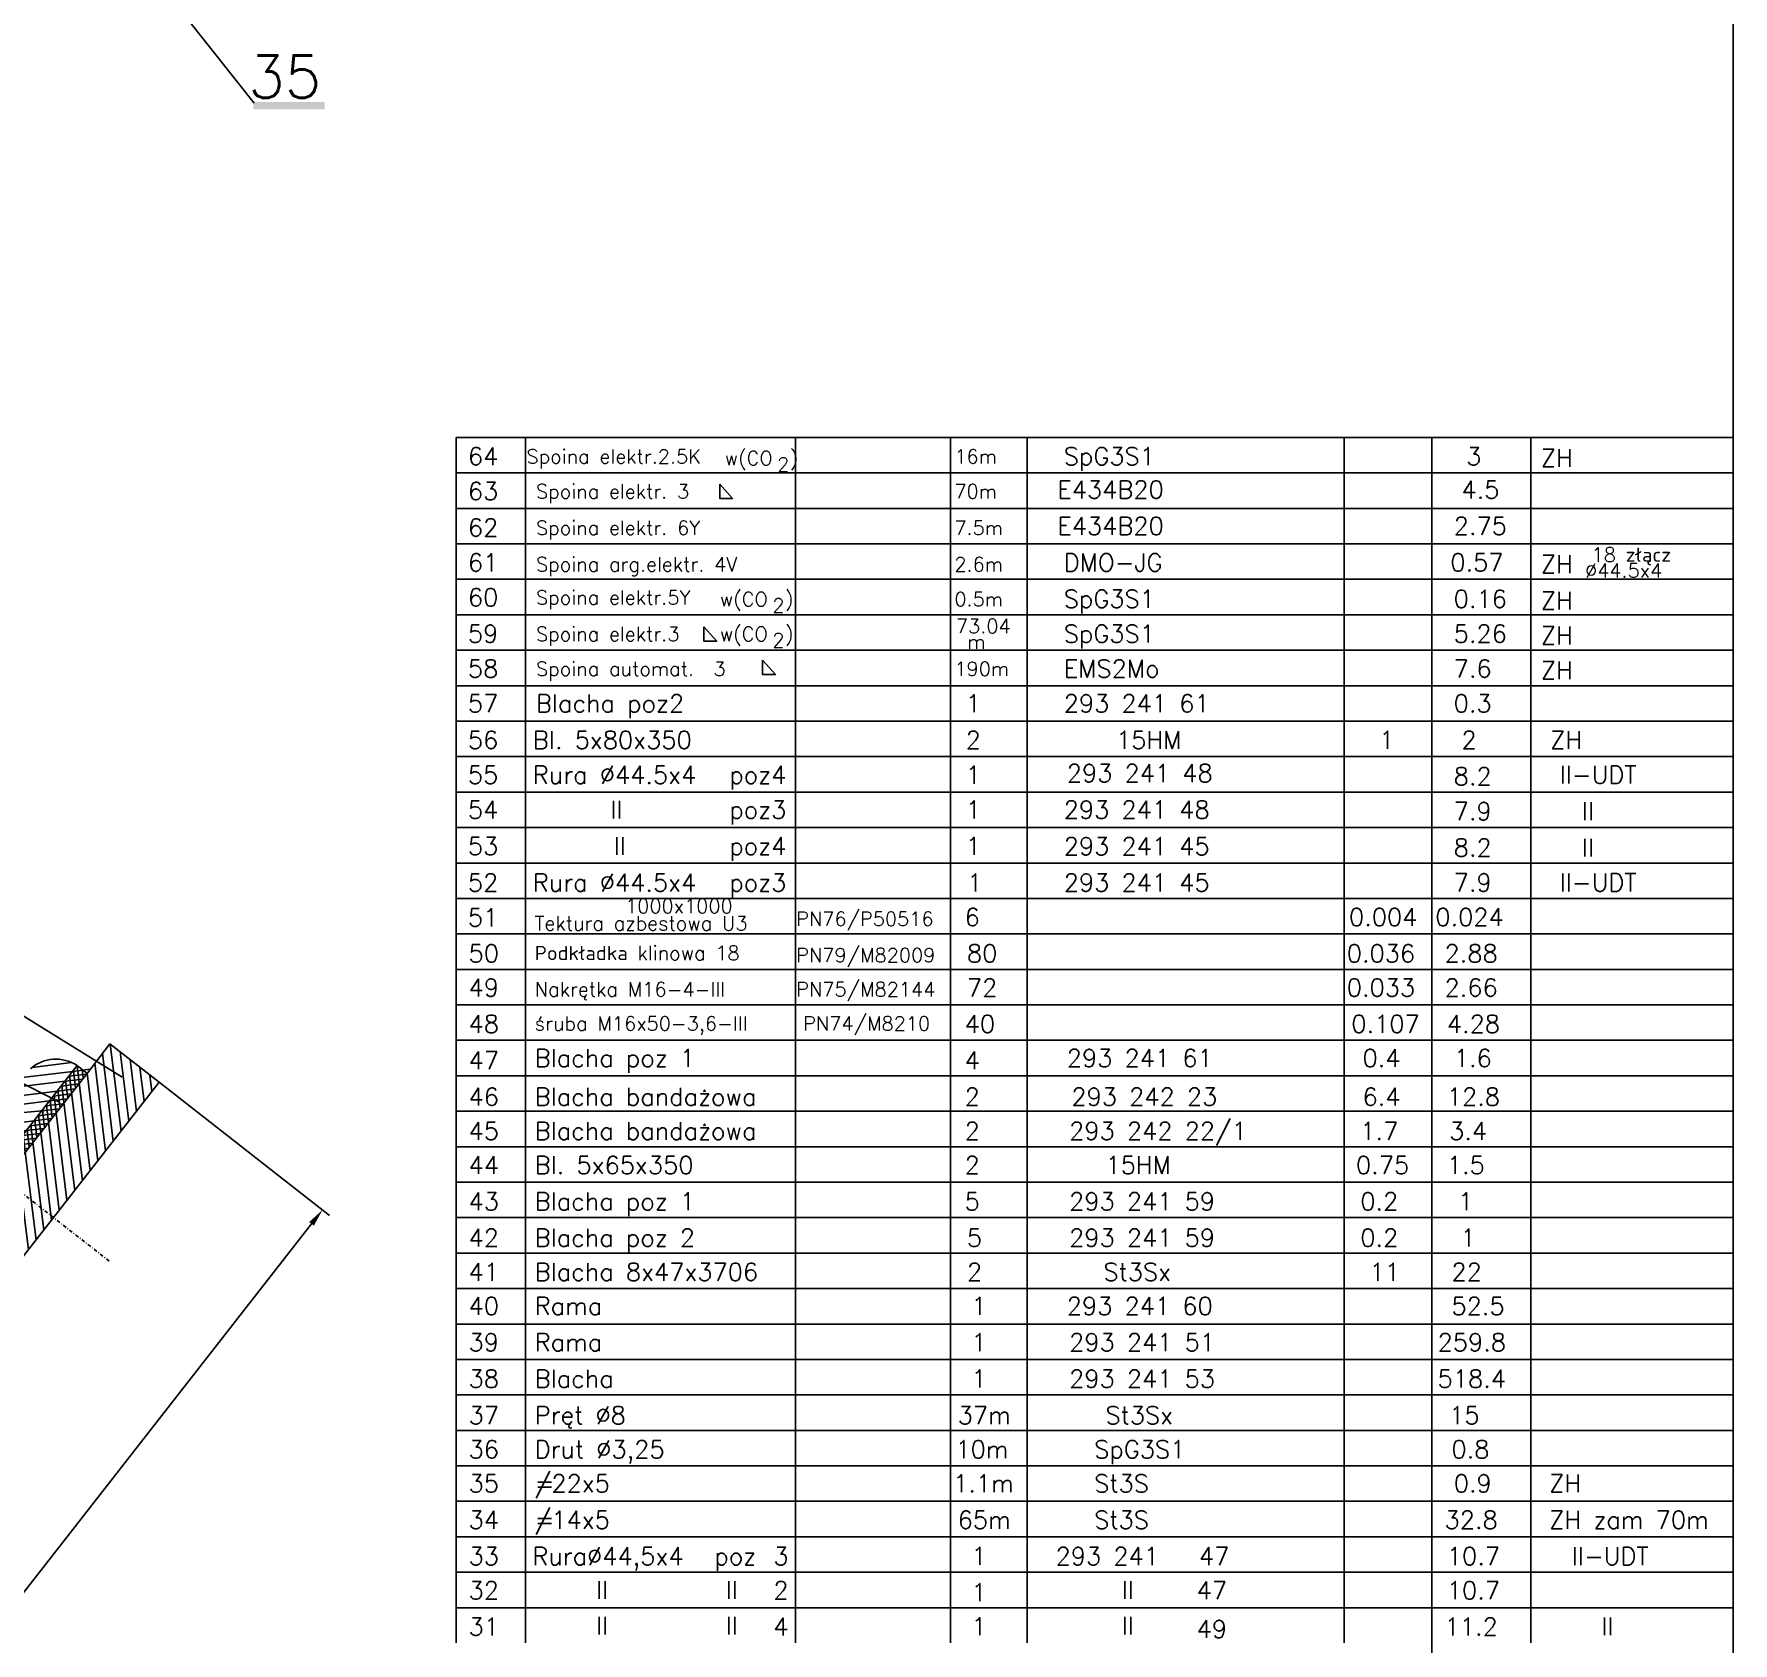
# Model space of a CAD drawing. Extents: x 5 to 1183, y 5 to 835.
# Drawn here: x 943.5 to 1183, y 230 to 456.9 of the extents above; entities that cross this region are included whole.
import ezdxf

# ---------------------------------------------------------------- set-up
doc = ezdxf.new("R2010")
doc.units = 0
doc.header["$MEASUREMENT"] = 0
doc.linetypes.add('DASHDOT', pattern=[1, 0.5, -0.25, 0, -0.25])
doc.layers.get('0').update_dxf_attribs({"linetype": 'CONTINUOUS'})
doc.layers.add('CIENKA', color=3, linetype='CONTINUOUS')
doc.layers.add('OSIE', color=1, linetype='DASHDOT')
doc.styles.add('ROMANS', font='romans')

# ---------------------------------------------------------------- blocks, each defined once
blk = doc.blocks.new('*X30')
at = {"color": 0}
for p, q in [((745.64, 101.29), (747.39, 103.04)), ((748.13, 101.29), (745.92, 103.49)), ((746.52, 101.29), (748.28, 103.04)), ((749.01, 101.29), (747.25, 103.04)), ((747.4, 101.29), (749.16, 103.04)), ((749.89, 101.29), (748.14, 103.04)), ((748.29, 101.29), (750.05, 103.04)), ((750.78, 101.29), (749.02, 103.04)), ((749.17, 101.29), (750.93, 103.04)), ((751.66, 101.29), (749.9, 103.04)), ((750.06, 101.29), (751.81, 103.04)), ((752.55, 101.29), (750.79, 103.04)), ((750.94, 101.29), (752.7, 103.04)), ((753.43, 101.29), (751.67, 103.04)), ((751.82, 101.29), (753.58, 103.04)), ((754.31, 101.29), (752.56, 103.04)), ((752.71, 101.29), (754.47, 103.04)), ((755.2, 101.29), (753.44, 103.04)), ((753.59, 101.29), (755.35, 103.04)), ((756.08, 101.29), (754.32, 103.04)), ((754.48, 101.29), (756.23, 103.04)), ((756.95, 101.31), (755.21, 103.04)), ((756.95, 102.19), (756.09, 103.04)), ((767.57, 101.29), (765.59, 103.26)), ((765.59, 102.68), (765.96, 103.04)), ((765.59, 101.8), (766.84, 103.04)), ((765.97, 101.29), (767.72, 103.04)), ((768.46, 101.29), (766.7, 103.04)), ((766.85, 101.29), (768.61, 103.04)), ((769.34, 101.29), (767.58, 103.04)), ((767.73, 101.29), (769.49, 103.04)), ((770.22, 101.29), (768.47, 103.04)), ((768.62, 101.29), (770.38, 103.04)), ((771.11, 101.29), (769.35, 103.04)), ((769.5, 101.29), (771.26, 103.04)), ((771.99, 101.29), (770.23, 103.04)), ((770.39, 101.29), (772.14, 103.04)), ((772.88, 101.29), (771.12, 103.04)), ((771.27, 101.29), (773.03, 103.04)), ((773.76, 101.29), (772, 103.04)), ((772.15, 101.29), (773.91, 103.04)), ((774.64, 101.29), (772.88, 103.04)), ((773.04, 101.29), (774.8, 103.04)), ((775.53, 101.29), (773.77, 103.04)), ((773.92, 101.29), (775.68, 103.04)), ((776.41, 101.29), (774.65, 103.04)), ((774.8, 101.29), (776.56, 103.04)), ((777.29, 101.29), (775.54, 103.04)), ((775.69, 101.29), (777.45, 103.04)), ((778.18, 101.29), (776.42, 103.04)), ((776.57, 101.29), (778.33, 103.04)), ((779.06, 101.29), (777.3, 103.04)), ((777.46, 101.29), (779.21, 103.04)), ((779.95, 101.29), (778.19, 103.04)), ((778.34, 101.29), (780.08, 103.03)), ((780.83, 101.29), (779.07, 103.04)), ((780.08, 102.92), (779.96, 103.04)), ((747.24, 101.29), (745.92, 102.61)), ((746.36, 101.29), (745.92, 101.72)), ((755.36, 101.29), (756.95, 102.87)), ((756.24, 101.29), (756.95, 101.99)), ((766.69, 101.29), (765.59, 102.38)), ((765.8, 101.29), (765.59, 101.5)), ((779.22, 101.29), (780.08, 102.14))]:
    blk.add_line(p, q, dxfattribs=at)
blk = doc.blocks.new('*X36')
at = {"color": 0}
for p, q in [((773.77, 103.04), (768.21, 108.6)), ((775.54, 103.04), (770.15, 108.43)), ((777.3, 103.04), (772.08, 108.27)), ((779.07, 103.04), (774.01, 108.11)), ((779.94, 103.94), (775.99, 107.9)), ((770.23, 103.04), (765.59, 107.68)), ((768.47, 103.04), (765.59, 105.92)), ((766.7, 103.04), (765.59, 104.15))]:
    blk.add_line(p, q, dxfattribs=at)
blk = doc.blocks.new('*X37')
at = {"color": 0}
for p, q in [((717.22, 93.2), (725.31, 101.29)), ((717.22, 94.97), (723.54, 101.29)), ((717.22, 96.73), (721.77, 101.29)), ((717.22, 98.5), (720, 101.29)), ((717.22, 100.27), (718.24, 101.29)), ((718.28, 92.49), (727.07, 101.29)), ((720.05, 92.49), (728.84, 101.29)), ((721.82, 92.49), (730.61, 101.29)), ((723.58, 92.49), (732.38, 101.29)), ((725.35, 92.49), (734.15, 101.29)), ((727.12, 92.49), (735.91, 101.29)), ((728.89, 92.49), (737.68, 101.29)), ((730.66, 92.49), (739.45, 101.29)), ((732.42, 92.49), (741.22, 101.29)), ((734.19, 92.49), (742.98, 101.29)), ((735.96, 92.49), (744.75, 101.29)), ((737.73, 92.49), (746.52, 101.29)), ((739.49, 92.49), (748.29, 101.29)), ((741.26, 92.49), (750.06, 101.29)), ((743.03, 92.49), (751.82, 101.29)), ((744.8, 92.49), (753.59, 101.29)), ((746.57, 92.49), (755.36, 101.29)), ((757.17, 92.49), (765.97, 101.29)), ((758.94, 92.49), (767.73, 101.29)), ((760.71, 92.49), (769.5, 101.29)), ((762.48, 92.49), (771.27, 101.29)), ((764.24, 92.49), (773.04, 101.29)), ((766.01, 92.49), (774.8, 101.29)), ((767.78, 92.49), (776.57, 101.29)), ((769.55, 92.49), (778.34, 101.29)), ((771.31, 92.49), (780.11, 101.29)), ((773.08, 92.49), (781.88, 101.29)), ((774.85, 92.49), (783.64, 101.29)), ((776.62, 92.49), (785.35, 101.23)), ((751.87, 92.49), (758.35, 98.97)), ((753.64, 92.49), (760.12, 98.97)), ((755.4, 92.49), (761.89, 98.97)), ((778.38, 92.49), (785.35, 99.46)), ((780.15, 92.49), (785.35, 97.69)), ((781.92, 92.49), (785.35, 95.92)), ((783.69, 92.49), (785.35, 94.16))]:
    blk.add_line(p, q, dxfattribs=at)

msp = doc.modelspace()

# ---------------------------------------------------------------- linework, layer by layer
for p, q in [((954.17, 314.46), (951.4, 310.91)), ((961.1, 309.04), (954.17, 314.46)), ((919.45, 255.74), (961.1, 309.04)), ((949.54, 311.39), (940.62, 299.97)), ((951.4, 310.91), (942.01, 298.89)), ((950.93, 310.3), (949.54, 311.39))]:
    msp.add_line(p, q)
msp.add_lwpolyline([(5, 5), (1183, 5), (1183, 835), (5, 835)], close=True)
msp.add_arc((946.53, 306.93), 5.38, 55.9618, 131.8093)
at = {"layer": 'CIENKA'}
for p, q in [((916.11, 520.54), (974.52, 447.11)), ((1003, 399.96), (1183, 399.96)), ((1003, 395), (1003, 399.96)), ((1012.76, 399.96), (1012.76, 395)), ((1050.81, 399.96), (1050.81, 395)), ((1072.68, 399.96), (1072.68, 395)), ((1083.46, 399.96), (1083.46, 395)), ((1128.16, 399.96), (1128.16, 395)), ((1140.53, 77.42), (1140.53, 399.96)), ((1154.48, 399.96), (1154.48, 395)), ((1003, 394.96), (1183, 394.96)), ((1003, 390), (1003, 394.96)), ((1012.76, 394.96), (1012.76, 390)), ((1050.81, 394.96), (1050.81, 390)), ((1072.68, 394.96), (1072.68, 390)), ((1083.46, 394.96), (1083.46, 390)), ((1128.16, 394.96), (1128.16, 390)), ((1154.48, 394.96), (1154.48, 390)), ((1003, 389.96), (1183, 389.96)), ((1003, 385), (1003, 389.96)), ((1012.76, 389.96), (1012.76, 385)), ((1050.81, 389.96), (1050.81, 385)), ((1072.68, 389.96), (1072.68, 385)), ((1083.46, 389.96), (1083.46, 385)), ((1128.16, 389.96), (1128.16, 385)), ((1154.48, 389.96), (1154.48, 385)), ((1003, 384.96), (1183, 384.96)), ((1003, 380), (1003, 384.96)), ((1012.76, 384.96), (1012.76, 380)), ((1050.81, 384.96), (1050.81, 380)), ((1072.68, 384.96), (1072.68, 380)), ((1083.46, 384.96), (1083.46, 380)), ((1128.16, 384.96), (1128.16, 380)), ((1154.48, 384.96), (1154.48, 380)), ((1003, 379.96), (1183, 379.96)), ((1003, 375), (1003, 379.96)), ((1012.76, 379.96), (1012.76, 375)), ((1050.81, 379.96), (1050.81, 375)), ((1072.68, 379.96), (1072.68, 375)), ((1083.46, 379.96), (1083.46, 375)), ((1128.16, 379.96), (1128.16, 375)), ((1154.48, 379.96), (1154.48, 375)), ((1003, 374.96), (1183, 374.96)), ((1003, 370), (1003, 374.96)), ((1012.76, 374.96), (1012.76, 370)), ((1050.81, 374.96), (1050.81, 370)), ((1072.68, 374.96), (1072.68, 370)), ((1083.46, 374.96), (1083.46, 370)), ((1128.16, 374.96), (1128.16, 370)), ((1154.48, 374.96), (1154.48, 370)), ((1003, 369.96), (1183, 369.96)), ((1003, 365), (1003, 369.96)), ((1012.76, 369.96), (1012.76, 365)), ((1050.81, 369.96), (1050.81, 365)), ((1072.68, 369.96), (1072.68, 365)), ((1083.46, 369.96), (1083.46, 365)), ((1128.16, 369.96), (1128.16, 365)), ((1154.48, 369.96), (1154.48, 365)), ((1003, 364.96), (1183, 364.96)), ((1003, 360), (1003, 364.96)), ((1012.76, 364.96), (1012.76, 360)), ((1050.81, 364.96), (1050.81, 360)), ((1072.68, 364.96), (1072.68, 360)), ((1083.46, 364.96), (1083.46, 360)), ((1128.16, 364.96), (1128.16, 360)), ((1154.48, 364.96), (1154.48, 360)), ((1003, 359.96), (1183, 359.96)), ((1003, 355), (1003, 359.96)), ((1012.76, 359.96), (1012.76, 355)), ((1050.81, 359.96), (1050.81, 355)), ((1072.68, 359.96), (1072.68, 355)), ((1083.46, 359.96), (1083.46, 355)), ((1128.16, 359.96), (1128.16, 355)), ((1154.48, 359.96), (1154.48, 355)), ((1003, 354.96), (1183, 354.96)), ((1003, 350), (1003, 354.96)), ((1012.76, 354.96), (1012.76, 350)), ((1050.81, 354.96), (1050.81, 350)), ((1072.68, 354.96), (1072.68, 350)), ((1083.46, 354.96), (1083.46, 350)), ((1128.16, 354.96), (1128.16, 350)), ((1154.48, 354.96), (1154.48, 350)), ((1003, 349.96), (1183, 349.96)), ((1003, 345), (1003, 349.96)), ((1012.76, 349.96), (1012.76, 345)), ((1050.81, 349.96), (1050.81, 345)), ((1072.68, 349.96), (1072.68, 345)), ((1083.46, 349.96), (1083.46, 345)), ((1128.16, 349.96), (1128.16, 345)), ((1154.48, 349.96), (1154.48, 345)), ((1003, 344.96), (1183, 344.96)), ((1003, 340), (1003, 344.96)), ((1012.76, 344.96), (1012.76, 340)), ((1050.81, 344.96), (1050.81, 340)), ((1072.68, 344.96), (1072.68, 340)), ((1083.46, 344.96), (1083.46, 340)), ((1128.16, 344.96), (1128.16, 340)), ((1154.48, 344.96), (1154.48, 340)), ((1003, 339.96), (1183, 339.96)), ((1003, 335), (1003, 339.96)), ((1012.76, 339.96), (1012.76, 335)), ((1050.81, 339.96), (1050.81, 335)), ((1072.68, 339.96), (1072.68, 335)), ((1083.46, 339.96), (1083.46, 335)), ((1128.16, 339.96), (1128.16, 335)), ((1154.48, 339.96), (1154.48, 335)), ((1003, 334.96), (1183, 334.96)), ((1003, 330), (1003, 334.96)), ((1012.76, 334.96), (1012.76, 330)), ((1050.81, 334.96), (1050.81, 330)), ((1072.68, 334.96), (1072.68, 330)), ((1083.46, 334.96), (1083.46, 330)), ((1128.16, 334.96), (1128.16, 330)), ((1154.48, 334.96), (1154.48, 330)), ((1003, 329.96), (1183, 329.96)), ((1003, 325), (1003, 329.96)), ((1012.76, 329.96), (1012.76, 325)), ((1050.81, 329.96), (1050.81, 325)), ((1072.68, 329.96), (1072.68, 325)), ((1083.46, 329.96), (1083.46, 325)), ((1128.16, 329.96), (1128.16, 325)), ((1154.48, 329.96), (1154.48, 325)), ((928.7, 326.58), (955.87, 309.77)), ((1003, 324.96), (1183, 324.96)), ((1003, 320), (1003, 324.96)), ((1012.76, 324.96), (1012.76, 320)), ((1050.81, 324.96), (1050.81, 320)), ((1072.68, 324.96), (1072.68, 320)), ((1083.46, 324.96), (1083.46, 320)), ((1128.16, 324.96), (1128.16, 320)), ((1154.48, 324.96), (1154.48, 320)), ((1003, 319.96), (1183, 319.96)), ((1003, 315), (1003, 319.96)), ((1012.76, 319.96), (1012.76, 315)), ((1050.81, 319.96), (1050.81, 315)), ((1072.68, 319.96), (1072.68, 315)), ((1083.46, 319.96), (1083.46, 315)), ((1128.16, 319.96), (1128.16, 315)), ((1154.48, 319.96), (1154.48, 315)), ((928.7, 315.58), (947.03, 306.22)), ((1003, 314.96), (1183, 314.96)), ((1003, 310), (1003, 314.96)), ((1012.76, 314.96), (1012.76, 310)), ((1050.81, 314.96), (1050.81, 310)), ((1072.68, 314.96), (1072.68, 310)), ((1083.46, 314.96), (1083.46, 310)), ((1128.16, 314.96), (1128.16, 310)), ((1154.48, 314.96), (1154.48, 310)), ((961.1, 309.04), (985.12, 290.28)), ((1003, 309.96), (1183, 309.96)), ((1003, 305), (1003, 309.96)), ((1012.76, 309.96), (1012.76, 305)), ((1050.81, 309.96), (1050.81, 305)), ((1072.68, 309.96), (1072.68, 305)), ((1083.46, 309.96), (1083.46, 305)), ((1128.16, 309.96), (1128.16, 305)), ((1154.48, 309.96), (1154.48, 305)), ((936.82, 304.32), (944.6, 305.01)), ((1003, 304.96), (1183, 304.96)), ((1003, 300), (1003, 304.96)), ((1012.76, 304.96), (1012.76, 300)), ((1050.81, 304.96), (1050.81, 300)), ((1072.68, 304.96), (1072.68, 300)), ((1083.46, 304.96), (1083.46, 300)), ((1128.16, 304.96), (1128.16, 300)), ((1154.48, 304.96), (1154.48, 300)), ((1003, 299.96), (1183, 299.96)), ((1003, 295), (1003, 299.96)), ((1012.76, 299.96), (1012.76, 295)), ((1050.81, 299.96), (1050.81, 295)), ((1072.68, 299.96), (1072.68, 295)), ((1083.46, 299.96), (1083.46, 295)), ((1128.16, 299.96), (1128.16, 295)), ((1154.48, 299.96), (1154.48, 295)), ((1003, 294.96), (1183, 294.96)), ((1003, 290), (1003, 294.96)), ((1012.76, 294.96), (1012.76, 290)), ((1050.81, 294.96), (1050.81, 290)), ((1072.68, 294.96), (1072.68, 290)), ((1083.46, 294.96), (1083.46, 290)), ((1128.16, 294.96), (1128.16, 290)), ((1154.48, 294.96), (1154.48, 290)), ((1003, 289.96), (1183, 289.96)), ((1003, 285), (1003, 289.96)), ((1012.76, 289.96), (1012.76, 285)), ((1050.81, 289.96), (1050.81, 285)), ((1072.68, 289.96), (1072.68, 285)), ((1083.46, 289.96), (1083.46, 285)), ((1128.16, 289.96), (1128.16, 285)), ((1154.48, 289.96), (1154.48, 285)), ((774.25, 22.41), (982.59, 289.08)), ((1003, 284.96), (1183, 284.96)), ((1003, 280), (1003, 284.96)), ((1012.76, 284.96), (1012.76, 280)), ((1050.81, 284.96), (1050.81, 280)), ((1072.68, 284.96), (1072.68, 280)), ((1083.46, 284.96), (1083.46, 280)), ((1128.16, 284.96), (1128.16, 280)), ((1154.48, 284.96), (1154.48, 280)), ((1003, 279.96), (1183, 279.96)), ((1003, 275), (1003, 279.96)), ((1012.76, 279.96), (1012.76, 275)), ((1050.81, 279.96), (1050.81, 275)), ((1072.68, 279.96), (1072.68, 275)), ((1083.46, 279.96), (1083.46, 275)), ((1128.16, 279.96), (1128.16, 275)), ((1154.48, 279.96), (1154.48, 275)), ((1003, 274.96), (1183, 274.96)), ((1003, 270), (1003, 274.96)), ((1012.76, 274.96), (1012.76, 270)), ((1050.81, 274.96), (1050.81, 270)), ((1072.68, 274.96), (1072.68, 270)), ((1083.46, 274.96), (1083.46, 270)), ((1128.16, 274.96), (1128.16, 270)), ((1154.48, 274.96), (1154.48, 270)), ((1003, 269.96), (1183, 269.96)), ((1003, 265), (1003, 269.96)), ((1012.76, 269.96), (1012.76, 265)), ((1050.81, 269.96), (1050.81, 265)), ((1072.68, 269.96), (1072.68, 265)), ((1083.46, 269.96), (1083.46, 265)), ((1128.16, 269.96), (1128.16, 265)), ((1154.48, 269.96), (1154.48, 265)), ((1003, 264.96), (1183, 264.96)), ((1003, 260), (1003, 264.96)), ((1012.76, 264.96), (1012.76, 260)), ((1050.81, 264.96), (1050.81, 260)), ((1072.68, 264.96), (1072.68, 260)), ((1083.46, 264.96), (1083.46, 260)), ((1128.16, 264.96), (1128.16, 260)), ((1154.48, 264.96), (1154.48, 260)), ((1003, 259.96), (1183, 259.96)), ((1003, 255), (1003, 259.96)), ((1012.76, 259.96), (1012.76, 255)), ((1050.81, 259.96), (1050.81, 255)), ((1072.68, 259.96), (1072.68, 255)), ((1083.46, 259.96), (1083.46, 255)), ((1128.16, 259.96), (1128.16, 255)), ((1154.48, 259.96), (1154.48, 255)), ((1003, 254.96), (1183, 254.96)), ((1003, 250), (1003, 254.96)), ((1012.76, 254.96), (1012.76, 250)), ((1050.81, 254.96), (1050.81, 250)), ((1072.68, 254.96), (1072.68, 250)), ((1083.46, 254.96), (1083.46, 250)), ((1128.16, 254.96), (1128.16, 250)), ((1154.48, 254.96), (1154.48, 250)), ((1003, 249.96), (1183, 249.96)), ((1003, 245), (1003, 249.96)), ((1012.76, 249.96), (1012.76, 245)), ((1050.81, 249.96), (1050.81, 245)), ((1072.68, 249.96), (1072.68, 245)), ((1083.46, 249.96), (1083.46, 245)), ((1128.16, 249.96), (1128.16, 245)), ((1154.48, 249.96), (1154.48, 245)), ((1003, 244.96), (1183, 244.96)), ((1003, 240), (1003, 244.96)), ((1012.76, 244.96), (1012.76, 240)), ((1050.81, 244.96), (1050.81, 240)), ((1072.68, 244.96), (1072.68, 240)), ((1083.46, 244.96), (1083.46, 240)), ((1128.16, 244.96), (1128.16, 240)), ((1154.48, 244.96), (1154.48, 240)), ((1003, 239.96), (1183, 239.96)), ((1003, 235), (1003, 239.96)), ((1012.76, 239.96), (1012.76, 235)), ((1050.81, 239.96), (1050.81, 235)), ((1072.68, 239.96), (1072.68, 235)), ((1083.46, 239.96), (1083.46, 235)), ((1128.16, 239.96), (1128.16, 235)), ((1154.48, 239.96), (1154.48, 235)), ((1003, 234.96), (1183, 234.96)), ((1003, 230), (1003, 234.96)), ((1012.76, 234.96), (1012.76, 230)), ((1050.81, 234.96), (1050.81, 230)), ((1072.68, 234.96), (1072.68, 230)), ((1083.46, 234.96), (1083.46, 230)), ((1128.16, 234.96), (1128.16, 230)), ((1154.48, 234.96), (1154.48, 230))]:
    msp.add_line(p, q, dxfattribs=at)
for points in [[(1040.15, 393.37), (1041.96, 391.36), (1040.15, 391.36)], [(1037.91, 373.24), (1039.72, 371.22), (1037.91, 371.22)], [(1046.18, 368.56), (1047.99, 366.54), (1046.18, 366.54)]]:
    msp.add_lwpolyline(points, close=True, dxfattribs=at)
msp.add_solid([(982.26, 289.34), (982.92, 288.83), (984.13, 291.05)], dxfattribs=at)
msp.add_trace([(974.38, 447.25), (974.38, 446.25), (984.45, 447.25), (984.45, 446.25)], dxfattribs=at)
at = {"layer": 'OSIE'}
msp.add_line((954.05, 283.84), (847.36, 367.2), dxfattribs=at)

# ---------------------------------------------------------------- block references
at = {"layer": 'CIENKA', "rotation": 51.99999999999999}
for name in ['*X37', '*X36', '*X30']:
    msp.add_blockref(name, (550.47, -366.77), dxfattribs=at)

# ---------------------------------------------------------------- texts
at = {"layer": 'CIENKA', "style": 'ROMANS'}
for s, height, p in [('35', 6, (973.66, 447.83)), ('64', 2.5, (1004.63, 396.07)), ('Spoina elektr.2.5K', 2, (1012.89, 396.27)), ('w(CO', 2, (1040.84, 396.04)), (')', 2, (1050.01, 396.04)), ('16m', 2, (1073.22, 396.27)), ('SpG3S1', 2.5, (1088.64, 396.07)), ('3', 2.5, (1145.39, 396.06)), ('ZH', 2.5, (1155.91, 395.82)), ('2', 2, (1048.24, 395.15)), ('63', 2.5, (1004.63, 391.15)), ('Spoina elektr. 3', 2, (1014.23, 391.36)), ('70m', 2, (1073.22, 391.36)), ('E434B20', 2.5, (1087.74, 391.36)), ('4.5', 2.5, (1144.71, 391.37)), ('62', 2.5, (1004.63, 386)), ('Spoina elektr. 6Y', 2, (1014.23, 386.23)), ('7.5m', 2, (1073.22, 386.23)), ('E434B20', 2.5, (1087.74, 386.23)), ('2.75', 2.5, (1143.62, 386.24)), ('61', 2.5, (1004.63, 381.08)), ('DMO-JG', 2.5, (1088.64, 381.08)), ('0.57', 2.5, (1143.15, 381.1)), ('ZH', 2.5, (1155.91, 380.85)), ('18 złącz', 2, (1163.06, 382.43)), ('Spoina arg.elektr. 4V', 2, (1014.23, 381.08)), ('2.6m', 2, (1073.22, 381.08)), ('%%c44.5x4', 2, (1162.14, 380.2)), ('60', 2.5, (1004.63, 376.17)), ('Spoina elektr.5Y ', 2, (1014.23, 376.4)), ('w(CO', 2, (1040.15, 376.17)), (')', 2, (1049.32, 376.17)), ('2', 2, (1047.55, 375.28)), ('0.5m', 2, (1073.22, 376.17)), ('SpG3S1', 2.5, (1088.64, 375.96)), ('0.16', 2.5, (1143.62, 375.95)), ('ZH', 2.5, (1155.91, 375.71)), ('73.04', 2, (1073.44, 372.37)), ('59', 2.5, (1004.63, 371.04)), ('Spoina elektr.3 ', 2, (1014.23, 371.25)), ('w(CO', 2, (1040.15, 371.25)), ('2', 2, (1047.55, 370.36)), (')', 2, (1049.32, 371.25)), ('m', 2, (1075.03, 370.15)), ('SpG3S1', 2.5, (1088.64, 371.04)), ('5.26', 2.5, (1143.62, 371.05)), ('ZH', 2.5, (1155.91, 370.79)), ('58', 2.5, (1004.63, 366.12)), ('Spoina automat.  3', 2, (1014.23, 366.33)), ('190m', 2, (1073.22, 366.33)), ('EMS2Mo', 2.5, (1088.64, 366.12)), ('7.6', 2.5, (1143.62, 366.13)), ('ZH', 2.5, (1155.91, 365.89)), ('57', 2.5, (1004.63, 361.21)), ('Blacha poz2', 2.5, (1014.23, 361.21)), ('1', 2.5, (1074.81, 361.21)), ('293 241 61', 2.5, (1088.64, 361.21)), ('0.3', 2.5, (1143.62, 361.21)), ('56', 2.5, (1004.63, 356.06)), ('Bl. 5x80x350', 2.5, (1013.8, 356.06)), ('2', 2.5, (1074.81, 356.06)), ('15HM', 2.5, (1096.01, 356.06)), ('1', 2.5, (1133.11, 356.07)), ('2', 2.5, (1144.71, 356.07)), ('ZH', 2.5, (1157.24, 356.07)), ('55', 2.5, (1004.63, 351.14)), ('Rura %%c44.5x4', 2.5, (1013.8, 351.14)), ('poz4', 2.5, (1041.49, 351.14)), ('1', 2.5, (1074.81, 351.14)), ('293 241 48', 2.5, (1089.07, 351.38)), ('8.2', 2.5, (1143.62, 350.94)), ('II-UDT', 2.5, (1158.57, 351.15)), ('54', 2.5, (1004.63, 346.23)), ('II', 2.5, (1024.74, 346.23)), ('poz3', 2.5, (1041.49, 346.23)), ('1', 2.5, (1074.81, 346.23)), ('293 241 48', 2.5, (1088.64, 346.23)), ('7.9', 2.5, (1143.62, 346.02)), ('II', 2.5, (1161.7, 346.02)), ('53', 2.5, (1004.63, 341.1)), ('II', 2.5, (1025.21, 341.1)), ('poz4', 2.5, (1041.49, 341.1)), ('1', 2.5, (1074.81, 341.1)), ('293 241 45', 2.5, (1088.64, 341.07)), ('8.2', 2.5, (1143.62, 340.88)), ('II', 2.5, (1161.7, 340.88)), ('52', 2.5, (1004.63, 335.95)), ('Rura %%c44.5x4', 2.5, (1013.8, 335.95)), ('poz3', 2.5, (1041.49, 335.95)), ('1', 2.5, (1075.03, 335.95)), ('293 241 45', 2.5, (1088.64, 335.95)), ('7.9', 2.5, (1143.62, 335.96)), ('II-UDT', 2.5, (1158.57, 335.96)), ('51', 2.5, (1004.63, 331.03)), ('1000x1000', 2, (1026.79, 332.89)), ('PN76/P50516', 2, (1050.91, 331.09)), ('6', 2.5, (1074.67, 331.09)), ('0.004 ', 2.5, (1128.86, 331.09)), ('0.024', 2.5, (1141.03, 331.09)), ('Tektura azbestowa U3', 2, (1014.05, 330.46)), ('50', 2.5, (1004.73, 325.96)), ('Podkładka klinowa 18', 2, (1014.05, 326.27)), ('PN79/M82009', 2, (1050.91, 325.96)), ('80', 2.5, (1074.99, 325.96)), ('0.036', 2.5, (1128.54, 325.96)), ('2.88', 2.5, (1142.33, 325.96)), ('49', 2.5, (1004.73, 321.15)), ('PN75/M82144', 2, (1050.91, 321.15)), ('72', 2.5, (1074.99, 321.15)), ('0.033', 2.5, (1128.54, 321.15)), ('2.66', 2.5, (1142.33, 321.15)), ('Nakrętka M16-4-III', 2, (1014.05, 321.15)), ('PN74/M8210', 2, (1051.89, 316.34)), ('48', 2.5, (1004.73, 316.02)), ('śruba M16x50-3,6-III', 2, (1014.05, 316.34)), ('40', 2.5, (1074.67, 316.02)), ('0.107', 2.5, (1129.19, 316.02)), ('4.28', 2.5, (1142.65, 316.02)), ('47', 2.5, (1004.73, 310.9)), ('Blacha poz 1', 2.5, (1014.05, 311.21)), ('4', 2.5, (1074.67, 310.9)), ('293 241 61', 2.5, (1089.07, 311.21)), ('0.4', 2.5, (1130.77, 311.21)), ('1.6', 2.5, (1143.63, 311.21)), ('46', 2.5, (1004.73, 305.75)), ('Blacha bandażowa', 2.5, (1014.05, 305.75)), ('2', 2.5, (1074.67, 305.75)), ('293 242 23', 2.5, (1089.72, 305.75)), ('6.4', 2.5, (1130.77, 305.75)), ('12.8', 2.5, (1142.65, 305.75)), ('45', 2.5, (1004.73, 300.94)), ('Blacha bandażowa', 2.5, (1014.05, 300.94)), ('2', 2.5, (1074.67, 300.94)), ('293 242 22/1', 2.5, (1089.4, 300.94)), ('1.7', 2.5, (1130.45, 300.94)), ('3.4', 2.5, (1142.98, 300.94)), ('44', 2.5, (1004.73, 296.12)), ('Bl. 5x65x350', 2.5, (1014.05, 296.12)), ('2', 2.5, (1074.67, 296.12)), ('15HM', 2.5, (1094.53, 296.12)), ('0.75', 2.5, (1129.84, 296.12)), ('1.5', 2.5, (1142.65, 296.12)), ('43', 2.5, (1004.73, 291)), ('Blacha poz 1', 2.5, (1014.05, 291)), ('5', 2.5, (1074.67, 291)), ('293 241 59', 2.5, (1089.4, 291)), ('0.2', 2.5, (1130.45, 291)), ('1', 2.5, (1144.24, 291)), ('42', 2.5, (1004.73, 285.87)), ('Blacha poz 2', 2.5, (1014.05, 285.87)), ('5', 2.5, (1074.99, 285.87)), ('293 241 59', 2.5, (1089.4, 285.87)), ('0.2', 2.5, (1130.45, 285.87)), ('1', 2.5, (1144.57, 285.87)), ('41', 2.5, (1004.73, 281.06)), ('Blacha 8x47x3706', 2.5, (1014.05, 281.06)), ('2', 2.5, (1074.99, 281.06)), ('St3Sx', 2.5, (1094.24, 281.06)), ('11', 2.5, (1131.75, 281.06)), ('22', 2.5, (1143.3, 281.06)), ('40', 2.5, (1004.73, 276.25)), ('Rama', 2.5, (1014.05, 276.25)), ('1', 2.5, (1075.61, 276.25)), ('293 241 60', 2.5, (1089.07, 276.25)), ('52.5', 2.5, (1143.3, 276.25)), ('39', 2.5, (1004.73, 271.13)), ('Rama', 2.5, (1014.05, 271.13)), ('1', 2.5, (1075.61, 271.13)), ('293 241 51', 2.5, (1089.4, 271.13)), ('259.8', 2.5, (1141.35, 271.13)), ('38', 2.5, (1004.73, 266)), ('Blacha', 2.5, (1014.05, 266)), ('1', 2.5, (1075.61, 266)), ('293 241 53', 2.5, (1089.4, 266)), ('518.4', 2.5, (1141.35, 266)), ('37', 2.5, (1004.73, 260.85)), ('Pręt %%C8', 2.5, (1014.05, 260.85)), ('37m', 2.5, (1073.69, 260.85)), ('St3Sx', 2.5, (1094.53, 260.85)), ('15', 2.5, (1142.98, 260.85)), ('36', 2.5, (1004.73, 256.04)), ('Drut %%C3,25', 2.5, (1014.05, 256.04)), ('10m', 2.5, (1073.37, 256.04)), ('SpG3S1', 2.5, (1092.94, 256.04)), ('0.8', 2.5, (1143.3, 256.04)), ('/22x5', 2.5, (1014.05, 251.23)), ('35', 2.5, (1004.73, 251.23)), ('=', 2.5, (1014.05, 251.23)), ('1.1m', 2.5, (1073.04, 251.23)), ('St3S', 2.5, (1092.94, 251.23)), ('0.9', 2.5, (1143.63, 251.23)), ('ZH', 2.5, (1157.1, 251.23)), ('34', 2.5, (1004.73, 246.1)), ('/14x5', 2.5, (1014.05, 246.1)), ('=', 2.5, (1014.05, 246.1)), ('65m', 2.5, (1073.69, 246.1)), ('St3S', 2.5, (1092.94, 246.1)), ('32.8', 2.5, (1142.33, 246.1)), ('ZH zam 70m', 2.5, (1157.1, 246.1)), ('33', 2.5, (1004.73, 240.98)), ('Rura%%C44,5x4', 2.5, (1013.72, 240.98)), ('poz ', 2.5, (1039.39, 240.98)), ('3', 2.5, (1047.7, 240.98)), ('1', 2.5, (1075.61, 241.01)), ('293 241', 2.5, (1087.49, 240.98)), ('47', 2.5, (1107.7, 240.98)), ('10.7', 2.5, (1142.65, 240.98)), ('II-UDT', 2.5, (1160.27, 240.98)), ('32', 2.5, (1004.73, 236.16)), ('II', 2.5, (1022.71, 236.19)), ('II', 2.5, (1040.98, 236.19)), ('2', 2.5, (1047.7, 236.16)), ('1', 2.5, (1075.61, 235.88)), ('II', 2.5, (1096.8, 236.19)), ('47', 2.5, (1107.38, 236.16)), ('10.7', 2.5, (1142.65, 236.16)), ('31', 2.5, (1004.73, 231.04)), ('II', 2.5, (1022.71, 231.19)), ('II', 2.5, (1040.98, 231.19)), ('4', 2.5, (1047.7, 231.04)), ('1', 2.5, (1075.61, 231.07)), ('II', 2.5, (1096.8, 231.19)), ('49', 2.5, (1107.38, 230.7)), ('11.2', 2.5, (1142.33, 231.04)), ('II', 2.5, (1164.46, 231.07))]:
    msp.add_text(s, height=height, dxfattribs=at).set_placement(p)

doc.saveas('drawing.dxf')
